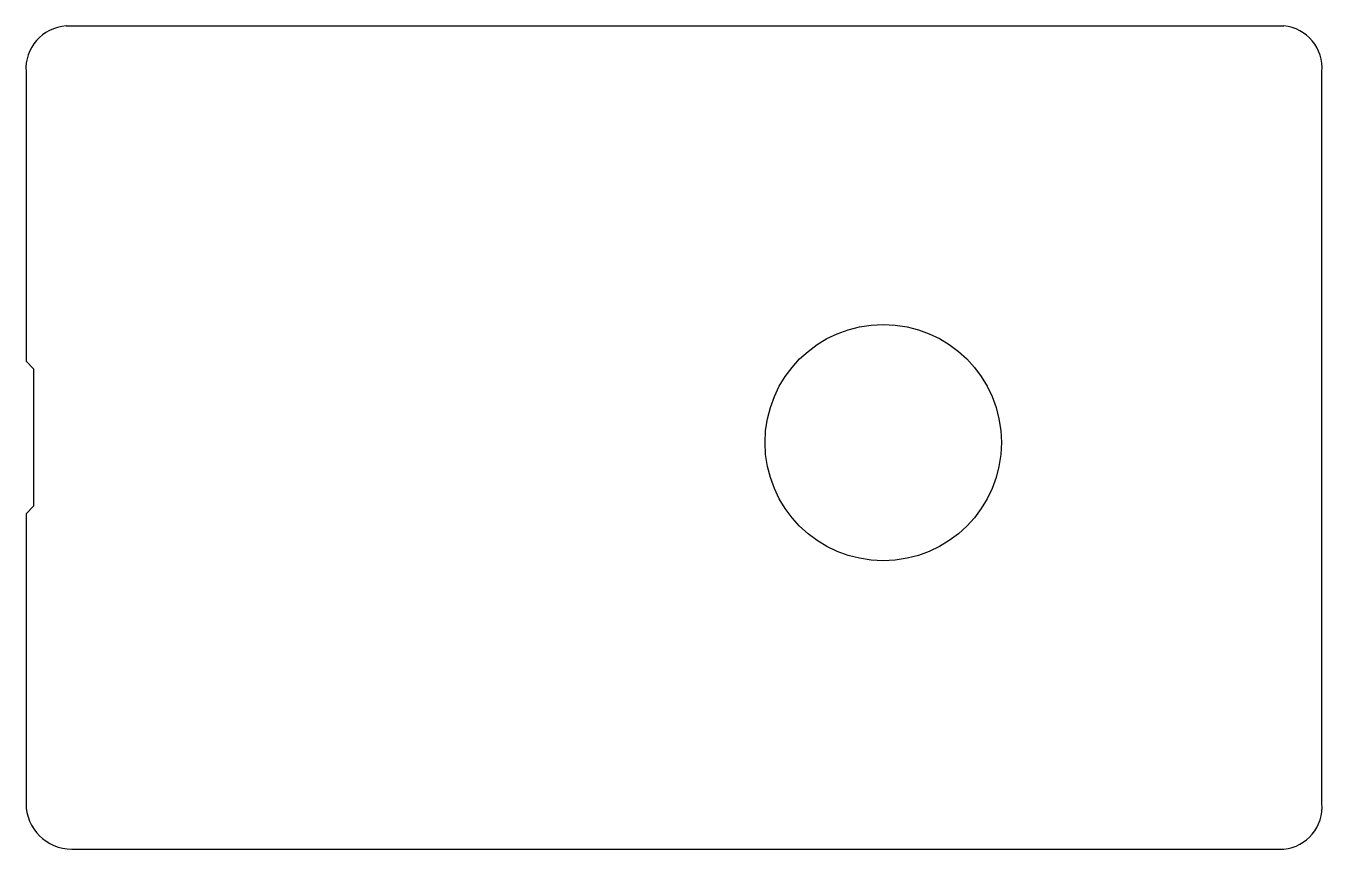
# Model space of a CAD drawing. Extents: x 0 to 85, y 0 to 54.
import ezdxf

# ---------------------------------------------------------------- set-up
doc = ezdxf.new("R2010")
doc.units = 0
doc.layers.add('20', color=7, linetype='CONTINUOUS')

msp = doc.modelspace()

# ---------------------------------------------------------------- linework, layer by layer
at = {"layer": '20'}
for p, q in [((2.625, 54), (82.5, 54)), ((0, 51), (0, 32)), ((85, 3), (85, 51)), ((0, 32), (0.5, 31.5)), ((0.5, 31.5), (0.5, 22.5)), ((0.5, 22.5), (0, 22)), ((0, 22), (0, 3)), ((3, 0), (82.5, 0))]:
    msp.add_line(p, q, dxfattribs=at)
msp.add_circle((56.225, 26.67), 7.75, dxfattribs=at)
for centre, radius, start, end in [((2.8125, 51.1875), 2.8187, 93.8141, 183.8141), ((82.25, 51.25), 2.7613, 354.8056, 84.8056), ((3, 3), 3, 180, 270), ((82.25, 2.75), 2.7613, 275.1944, 5.1944)]:
    msp.add_arc(centre, radius, start, end, dxfattribs=at)

doc.saveas('drawing.dxf')
